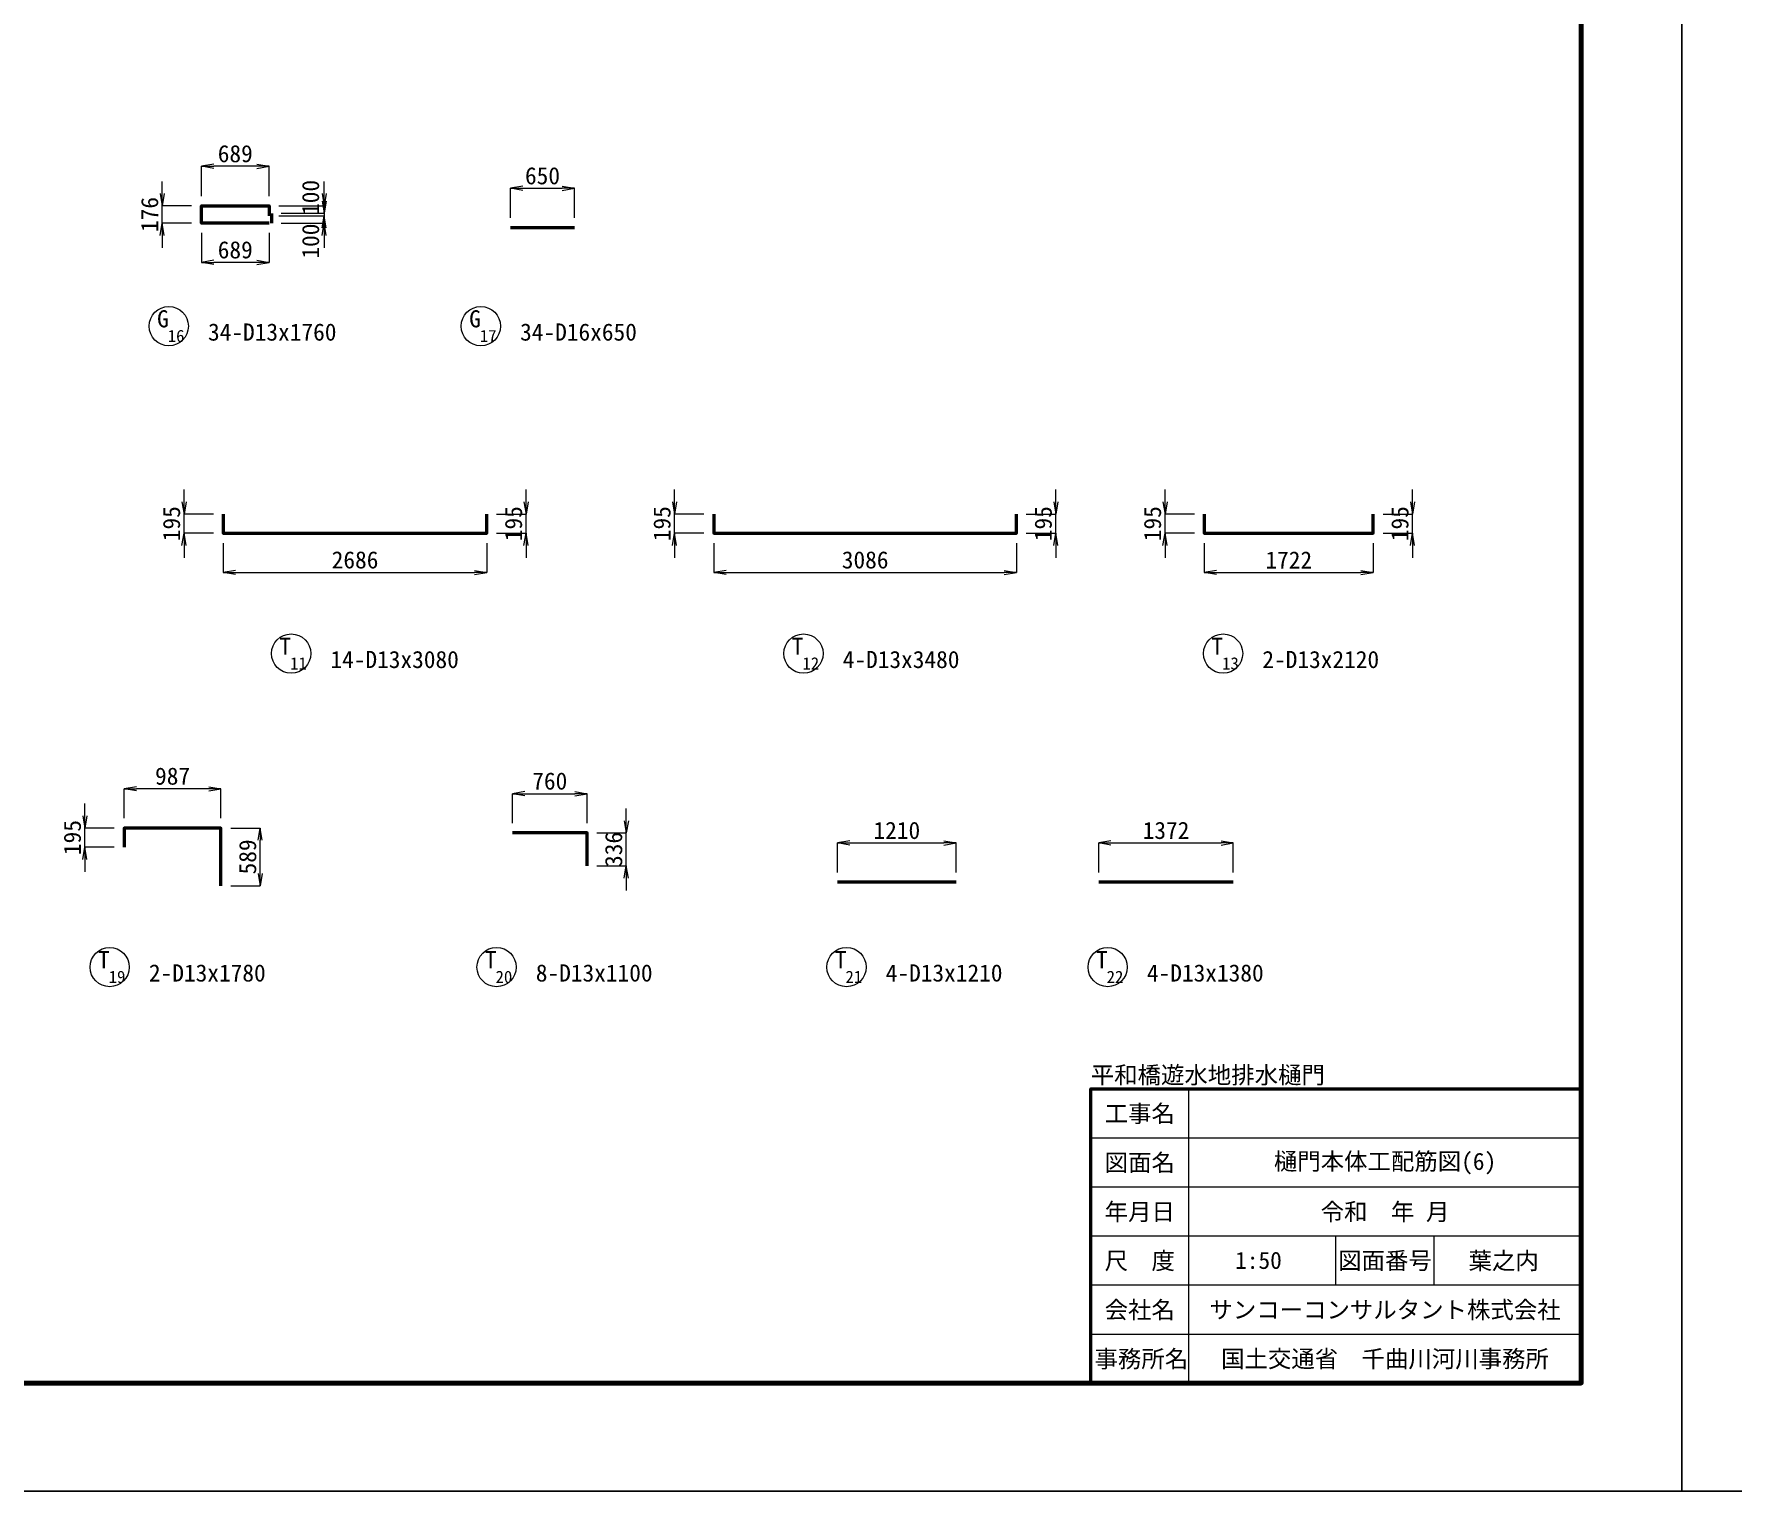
# Model space of a CAD drawing. Header units: millimetres. Extents: x 169470 to 758170, y -17820 to 11880.
# Drawn here: x 404972 to 422282, y -17820 to -2970 of the extents above; entities that cross this region are included whole.
import ezdxf
from ezdxf.enums import TextEntityAlignment as Align

# ---------------------------------------------------------------- set-up
doc = ezdxf.new("R2010")
doc.units = ezdxf.units.MM
doc.header["$LTSCALE"] = 50
doc.header["$PDSIZE"] = 300
doc.layers.get('Defpoints').update_dxf_attribs({"color": 151})
for name, color, linetype, lineweight in [('D-STR', 1, 'Continuous', 50), ('D-STR-DIM', 7, 'Continuous', 13), ('D-STR-HTXT', 7, 'Continuous', 13), ('D-STR-TXT', 7, 'Continuous', 13), ('D-TTL', 2, 'Continuous', 140), ('D-TTL-FRAM', 2, 'Continuous', 50), ('D-TTL-LINE', 7, 'Continuous', 13), ('D-TTL-TXT', 7, 'Continuous', 13)]:
    doc.layers.add(name, color=color, linetype=linetype, lineweight=lineweight)
doc.styles.add('MS ゴシック', font='MS Gothic.ttf')
doc.styles.add('YOKO_GOTHIC', font='MS Gothic.ttf')
doc.dimstyles.new('DIM-50', dxfattribs={"dimscale": 50, "dimtxt": 3.5, "dimasz": 2.5, "dimexe": 0, "dimexo": 2, "dimgap": 0.8, "dimtad": 1, "dimdec": 0, "dimzin": 1, "dimdsep": 46, "dimtxsty": 'MS ゴシック', "dimblk": 'OPEN', "dimcen": 0.1, "dimclrd": 256, "dimclre": 256, "dimclrt": 256, "dimaunit": 1, "dimadec": 3, "dimazin": 0, "dimtfac": 1, "dimtdec": 0, "dimtix": 1, "dimtmove": 2, "dimatfit": 3, "dimldrblk": 'OPEN', "dimfxl": 1, "dimlwd": -1, "dimlwe": -1, "dimarcsym": 2})

# ---------------------------------------------------------------- blocks, each defined once
blk = doc.blocks.new('_Open')
at = {"color": 0, "linetype": 'ByBlock', "lineweight": -2}
for p, q in [((-1, 0.17), (0, 0)), ((-1, -0.17), (0, 0)), ((0, 0), (-1, 0))]:
    blk.add_line(p, q, dxfattribs=at)
blk = doc.blocks.new('*D1119')
at = {"layer": 'D-STR-DIM', "transparency": 16777216}
for p, q in [((409831, -4843), (409831, -4543)), ((409956, -4543), (410356, -4543)), ((410481, -4843), (410481, -4543))]:
    blk.add_line(p, q, dxfattribs=at)
at = {"layer": 'Defpoints', "color": 0, "transparency": 16777216}
for p in [(410481, -4543), (409831, -4943), (410481, -4943)]:
    blk.add_point(p, dxfattribs=at)
at = {"layer": 'D-STR-DIM', "transparency": 16777216, "xscale": 125, "yscale": 125, "zscale": 125, "rotation": 180}
blk.add_blockref('_Open', (409831, -4543), dxfattribs=at)
at = {"layer": 'D-STR-DIM', "transparency": 16777216, "xscale": 125, "yscale": 125, "zscale": 125}
blk.add_blockref('_Open', (410481, -4543), dxfattribs=at)
at = {"layer": 'D-STR-DIM', "transparency": 16777216, "insert": (410156, -4416), "char_height": 175, "attachment_point": 5, "style": 'MS ゴシック'}
blk.add_mtext('650', dxfattribs=at)
blk = doc.blocks.new('*D1124')
at = {"layer": 'D-STR-DIM', "transparency": 16777216}
for p, q in [((409850, -11013), (409850, -10713)), ((409975, -10713), (410485, -10713)), ((410610, -11013), (410610, -10713))]:
    blk.add_line(p, q, dxfattribs=at)
at = {"layer": 'Defpoints', "color": 0, "transparency": 16777216}
for p in [(410610, -10713), (409850, -11113), (410610, -11113)]:
    blk.add_point(p, dxfattribs=at)
at = {"layer": 'D-STR-DIM', "transparency": 16777216, "xscale": 125, "yscale": 125, "zscale": 125, "rotation": 180}
blk.add_blockref('_Open', (409850, -10713), dxfattribs=at)
at = {"layer": 'D-STR-DIM', "transparency": 16777216, "xscale": 125, "yscale": 125, "zscale": 125}
blk.add_blockref('_Open', (410610, -10713), dxfattribs=at)
at = {"layer": 'D-STR-DIM', "transparency": 16777216, "insert": (410230, -10585), "char_height": 175, "attachment_point": 5, "style": 'MS ゴシック'}
blk.add_mtext('760', dxfattribs=at)
blk = doc.blocks.new('*D1132')
at = {"layer": 'D-STR-DIM', "transparency": 16777216}
for p, q in [((406902, -8158), (406902, -8458)), ((409588, -8158), (409588, -8458)), ((407027, -8458), (409463, -8458))]:
    blk.add_line(p, q, dxfattribs=at)
at = {"layer": 'Defpoints', "color": 0, "transparency": 16777216}
for p in [(406902, -8058), (409588, -8058), (409588, -8458)]:
    blk.add_point(p, dxfattribs=at)
at = {"layer": 'D-STR-DIM', "transparency": 16777216, "xscale": 125, "yscale": 125, "zscale": 125, "rotation": 180}
blk.add_blockref('_Open', (406902, -8458), dxfattribs=at)
at = {"layer": 'D-STR-DIM', "transparency": 16777216, "xscale": 125, "yscale": 125, "zscale": 125}
blk.add_blockref('_Open', (409588, -8458), dxfattribs=at)
at = {"layer": 'D-STR-DIM', "transparency": 16777216, "insert": (408245, -8331), "char_height": 175, "attachment_point": 5, "style": 'MS ゴシック'}
blk.add_mtext('2686', dxfattribs=at)
blk = doc.blocks.new('*D1133')
at = {"layer": 'D-STR-DIM', "transparency": 16777216}
for p, q in [((411902, -8158), (411902, -8458)), ((414988, -8158), (414988, -8458)), ((412027, -8458), (414863, -8458))]:
    blk.add_line(p, q, dxfattribs=at)
at = {"layer": 'Defpoints', "color": 0, "transparency": 16777216}
for p in [(411902, -8058), (414988, -8058), (414988, -8458)]:
    blk.add_point(p, dxfattribs=at)
at = {"layer": 'D-STR-DIM', "transparency": 16777216, "xscale": 125, "yscale": 125, "zscale": 125, "rotation": 180}
blk.add_blockref('_Open', (411902, -8458), dxfattribs=at)
at = {"layer": 'D-STR-DIM', "transparency": 16777216, "xscale": 125, "yscale": 125, "zscale": 125}
blk.add_blockref('_Open', (414988, -8458), dxfattribs=at)
at = {"layer": 'D-STR-DIM', "transparency": 16777216, "insert": (413445, -8331), "char_height": 175, "attachment_point": 5, "style": 'MS ゴシック'}
blk.add_mtext('3086', dxfattribs=at)
blk = doc.blocks.new('*D1134')
at = {"layer": 'D-STR-DIM', "transparency": 16777216}
for p, q in [((416902, -8158), (416902, -8458)), ((418624, -8158), (418624, -8458)), ((417027, -8458), (418499, -8458))]:
    blk.add_line(p, q, dxfattribs=at)
at = {"layer": 'Defpoints', "color": 0, "transparency": 16777216}
for p in [(416902, -8058), (418624, -8058), (418624, -8458)]:
    blk.add_point(p, dxfattribs=at)
at = {"layer": 'D-STR-DIM', "transparency": 16777216, "xscale": 125, "yscale": 125, "zscale": 125, "rotation": 180}
blk.add_blockref('_Open', (416902, -8458), dxfattribs=at)
at = {"layer": 'D-STR-DIM', "transparency": 16777216, "xscale": 125, "yscale": 125, "zscale": 125}
blk.add_blockref('_Open', (418624, -8458), dxfattribs=at)
at = {"layer": 'D-STR-DIM', "transparency": 16777216, "insert": (417763, -8331), "char_height": 175, "attachment_point": 5, "style": 'MS ゴシック'}
blk.add_mtext('1722', dxfattribs=at)
blk = doc.blocks.new('*D920')
at = {"layer": 'D-STR-DIM', "transparency": 16777216}
for p, q in [((405891, -10963), (405891, -10663)), ((406753, -10663), (406016, -10663)), ((406878, -10963), (406878, -10663))]:
    blk.add_line(p, q, dxfattribs=at)
at = {"layer": 'Defpoints', "color": 0, "transparency": 16777216}
for p in [(405891, -10663), (405891, -11063), (406878, -11063)]:
    blk.add_point(p, dxfattribs=at)
at = {"layer": 'D-STR-DIM', "transparency": 16777216, "xscale": 125, "yscale": 125, "zscale": 125, "rotation": 180}
blk.add_blockref('_Open', (405891, -10663), dxfattribs=at)
at = {"layer": 'D-STR-DIM', "transparency": 16777216, "xscale": 125, "yscale": 125, "zscale": 125}
blk.add_blockref('_Open', (406878, -10663), dxfattribs=at)
at = {"layer": 'D-STR-DIM', "transparency": 16777216, "insert": (406385, -10535), "char_height": 175, "attachment_point": 5, "style": 'MS ゴシック'}
blk.add_mtext('987', dxfattribs=at)
blk = doc.blocks.new('*D931')
at = {"layer": 'D-STR-DIM', "transparency": 16777216}
for p, q in [((406502, -7738), (406502, -7613)), ((406802, -7863), (406502, -7863)), ((406502, -8058), (406502, -7863)), ((406802, -8058), (406502, -8058)), ((406502, -8183), (406502, -8308))]:
    blk.add_line(p, q, dxfattribs=at)
at = {"layer": 'Defpoints', "color": 0, "transparency": 16777216}
for p in [(406502, -7863), (406902, -7863), (406902, -8058)]:
    blk.add_point(p, dxfattribs=at)
at = {"layer": 'D-STR-DIM', "transparency": 16777216, "xscale": 125, "yscale": 125, "zscale": 125}
for p, rotation in [((406502, -7863), 270), ((406502, -8058), 90)]:
    blk.add_blockref('_Open', p, dxfattribs=dict(at, rotation=rotation))
at = {"layer": 'D-STR-DIM', "transparency": 16777216, "insert": (406375, -7961), "char_height": 175, "attachment_point": 5, "rotation": 90, "style": 'MS ゴシック'}
blk.add_mtext('195', dxfattribs=at)
blk = doc.blocks.new('*D932')
at = {"layer": 'D-STR-DIM', "transparency": 16777216}
for p, q in [((411502, -7738), (411502, -7613)), ((411802, -7863), (411502, -7863)), ((411502, -8058), (411502, -7863)), ((411802, -8058), (411502, -8058)), ((411502, -8183), (411502, -8308))]:
    blk.add_line(p, q, dxfattribs=at)
at = {"layer": 'Defpoints', "color": 0, "transparency": 16777216}
for p in [(411502, -7863), (411902, -7863), (411902, -8058)]:
    blk.add_point(p, dxfattribs=at)
at = {"layer": 'D-STR-DIM', "transparency": 16777216, "xscale": 125, "yscale": 125, "zscale": 125}
for p, rotation in [((411502, -7863), 270), ((411502, -8058), 90)]:
    blk.add_blockref('_Open', p, dxfattribs=dict(at, rotation=rotation))
at = {"layer": 'D-STR-DIM', "transparency": 16777216, "insert": (411375, -7961), "char_height": 175, "attachment_point": 5, "rotation": 90, "style": 'MS ゴシック'}
blk.add_mtext('195', dxfattribs=at)
blk = doc.blocks.new('*D933')
at = {"layer": 'D-STR-DIM', "transparency": 16777216}
for p, q in [((416502, -7738), (416502, -7613)), ((416802, -7863), (416502, -7863)), ((416502, -8058), (416502, -7863)), ((416802, -8058), (416502, -8058)), ((416502, -8183), (416502, -8308))]:
    blk.add_line(p, q, dxfattribs=at)
at = {"layer": 'Defpoints', "color": 0, "transparency": 16777216}
for p in [(416502, -7863), (416902, -7863), (416902, -8058)]:
    blk.add_point(p, dxfattribs=at)
at = {"layer": 'D-STR-DIM', "transparency": 16777216, "xscale": 125, "yscale": 125, "zscale": 125}
for p, rotation in [((416502, -7863), 270), ((416502, -8058), 90)]:
    blk.add_blockref('_Open', p, dxfattribs=dict(at, rotation=rotation))
at = {"layer": 'D-STR-DIM', "transparency": 16777216, "insert": (416375, -7961), "char_height": 175, "attachment_point": 5, "rotation": 90, "style": 'MS ゴシック'}
blk.add_mtext('195', dxfattribs=at)
blk = doc.blocks.new('*D939')
at = {"layer": 'D-STR-DIM', "transparency": 16777216}
for p, q in [((406978, -11063), (407278, -11063)), ((407278, -11527), (407278, -11188)), ((406978, -11652), (407278, -11652))]:
    blk.add_line(p, q, dxfattribs=at)
at = {"layer": 'Defpoints', "color": 0, "transparency": 16777216}
for p in [(406878, -11063), (407278, -11063), (406878, -11652)]:
    blk.add_point(p, dxfattribs=at)
at = {"layer": 'D-STR-DIM', "transparency": 16777216, "xscale": 125, "yscale": 125, "zscale": 125}
for p, rotation in [((407278, -11063), 90), ((407278, -11652), 270)]:
    blk.add_blockref('_Open', p, dxfattribs=dict(at, rotation=rotation))
at = {"layer": 'D-STR-DIM', "transparency": 16777216, "insert": (407151, -11357), "char_height": 175, "attachment_point": 5, "rotation": 90, "style": 'MS ゴシック'}
blk.add_mtext('589', dxfattribs=at)
blk = doc.blocks.new('*D940')
at = {"layer": 'D-STR-DIM', "transparency": 16777216}
for p, q in [((411010, -10988), (411010, -10863)), ((410710, -11113), (411010, -11113)), ((411010, -11449), (411010, -11113)), ((410710, -11449), (411010, -11449)), ((411010, -11574), (411010, -11699))]:
    blk.add_line(p, q, dxfattribs=at)
at = {"layer": 'Defpoints', "color": 0, "transparency": 16777216}
for p in [(410610, -11113), (411010, -11113), (410610, -11449)]:
    blk.add_point(p, dxfattribs=at)
at = {"layer": 'D-STR-DIM', "transparency": 16777216, "xscale": 125, "yscale": 125, "zscale": 125}
for p, rotation in [((411010, -11113), 270), ((411010, -11449), 90)]:
    blk.add_blockref('_Open', p, dxfattribs=dict(at, rotation=rotation))
at = {"layer": 'D-STR-DIM', "transparency": 16777216, "insert": (410882, -11281), "char_height": 175, "attachment_point": 5, "rotation": 90, "style": 'MS ゴシック'}
blk.add_mtext('336', dxfattribs=at)
blk = doc.blocks.new('*D946')
at = {"layer": 'D-STR-DIM', "transparency": 16777216}
for p, q in [((409988, -7738), (409988, -7613)), ((409688, -7863), (409988, -7863)), ((409988, -8058), (409988, -7863)), ((409688, -8058), (409988, -8058)), ((409988, -8183), (409988, -8308))]:
    blk.add_line(p, q, dxfattribs=at)
at = {"layer": 'Defpoints', "color": 0, "transparency": 16777216}
for p in [(409588, -7863), (409988, -7863), (409588, -8058)]:
    blk.add_point(p, dxfattribs=at)
at = {"layer": 'D-STR-DIM', "transparency": 16777216, "xscale": 125, "yscale": 125, "zscale": 125}
for p, rotation in [((409988, -7863), 270), ((409988, -8058), 90)]:
    blk.add_blockref('_Open', p, dxfattribs=dict(at, rotation=rotation))
at = {"layer": 'D-STR-DIM', "transparency": 16777216, "insert": (409861, -7961), "char_height": 175, "attachment_point": 5, "rotation": 90, "style": 'MS ゴシック'}
blk.add_mtext('195', dxfattribs=at)
blk = doc.blocks.new('*D947')
at = {"layer": 'D-STR-DIM', "transparency": 16777216}
for p, q in [((415388, -7738), (415388, -7613)), ((415088, -7863), (415388, -7863)), ((415388, -8058), (415388, -7863)), ((415088, -8058), (415388, -8058)), ((415388, -8183), (415388, -8308))]:
    blk.add_line(p, q, dxfattribs=at)
at = {"layer": 'Defpoints', "color": 0, "transparency": 16777216}
for p in [(414988, -7863), (415388, -7863), (414988, -8058)]:
    blk.add_point(p, dxfattribs=at)
at = {"layer": 'D-STR-DIM', "transparency": 16777216, "xscale": 125, "yscale": 125, "zscale": 125}
for p, rotation in [((415388, -7863), 270), ((415388, -8058), 90)]:
    blk.add_blockref('_Open', p, dxfattribs=dict(at, rotation=rotation))
at = {"layer": 'D-STR-DIM', "transparency": 16777216, "insert": (415261, -7961), "char_height": 175, "attachment_point": 5, "rotation": 90, "style": 'MS ゴシック'}
blk.add_mtext('195', dxfattribs=at)
blk = doc.blocks.new('*D948')
at = {"layer": 'D-STR-DIM', "transparency": 16777216}
for p, q in [((419024, -7738), (419024, -7613)), ((418724, -7863), (419024, -7863)), ((419024, -8058), (419024, -7863)), ((418724, -8058), (419024, -8058)), ((419024, -8183), (419024, -8308))]:
    blk.add_line(p, q, dxfattribs=at)
at = {"layer": 'Defpoints', "color": 0, "transparency": 16777216}
for p in [(418624, -7863), (419024, -7863), (418624, -8058)]:
    blk.add_point(p, dxfattribs=at)
at = {"layer": 'D-STR-DIM', "transparency": 16777216, "xscale": 125, "yscale": 125, "zscale": 125}
for p, rotation in [((419024, -7863), 270), ((419024, -8058), 90)]:
    blk.add_blockref('_Open', p, dxfattribs=dict(at, rotation=rotation))
at = {"layer": 'D-STR-DIM', "transparency": 16777216, "insert": (418897, -7961), "char_height": 175, "attachment_point": 5, "rotation": 90, "style": 'MS ゴシック'}
blk.add_mtext('195', dxfattribs=at)
blk = doc.blocks.new('*D953')
at = {"layer": 'D-STR-DIM', "transparency": 16777216}
for p, q in [((405491, -10938), (405491, -10813)), ((405791, -11063), (405491, -11063)), ((405491, -11258), (405491, -11063)), ((405791, -11258), (405491, -11258)), ((405491, -11383), (405491, -11508))]:
    blk.add_line(p, q, dxfattribs=at)
at = {"layer": 'Defpoints', "color": 0, "transparency": 16777216}
for p in [(405491, -11063), (405891, -11063), (405891, -11258)]:
    blk.add_point(p, dxfattribs=at)
at = {"layer": 'D-STR-DIM', "transparency": 16777216, "xscale": 125, "yscale": 125, "zscale": 125}
for p, rotation in [((405491, -11063), 270), ((405491, -11258), 90)]:
    blk.add_blockref('_Open', p, dxfattribs=dict(at, rotation=rotation))
at = {"layer": 'D-STR-DIM', "transparency": 16777216, "insert": (405364, -11160), "char_height": 175, "attachment_point": 5, "rotation": 90, "style": 'MS ゴシック'}
blk.add_mtext('195', dxfattribs=at)
blk = doc.blocks.new('*D973')
at = {"layer": 'D-STR-DIM', "transparency": 16777216}
for p, q in [((406279, -4597), (406279, -4472)), ((406579, -4722), (406279, -4722)), ((406279, -4898), (406279, -4722)), ((406579, -4898), (406279, -4898)), ((406279, -5023), (406279, -5148))]:
    blk.add_line(p, q, dxfattribs=at)
at = {"layer": 'Defpoints', "color": 0, "transparency": 16777216}
for p in [(406279, -4722), (406679, -4722), (406679, -4898)]:
    blk.add_point(p, dxfattribs=at)
at = {"layer": 'D-STR-DIM', "transparency": 16777216, "xscale": 125, "yscale": 125, "zscale": 125}
for p, rotation in [((406279, -4722), 270), ((406279, -4898), 90)]:
    blk.add_blockref('_Open', p, dxfattribs=dict(at, rotation=rotation))
at = {"layer": 'D-STR-DIM', "transparency": 16777216, "insert": (406152, -4810), "char_height": 175, "attachment_point": 5, "rotation": 90, "style": 'MS ゴシック'}
blk.add_mtext('176', dxfattribs=at)
blk = doc.blocks.new('*D974')
at = {"layer": 'D-STR-DIM', "transparency": 16777216}
for p, q in [((406679, -4998), (406679, -5298)), ((407368, -4998), (407368, -5298)), ((407243, -5298), (406804, -5298))]:
    blk.add_line(p, q, dxfattribs=at)
at = {"layer": 'Defpoints', "color": 0, "transparency": 16777216}
for p in [(406679, -4898), (407368, -4898), (406679, -5298)]:
    blk.add_point(p, dxfattribs=at)
at = {"layer": 'D-STR-DIM', "transparency": 16777216, "xscale": 125, "yscale": 125, "zscale": 125, "rotation": 180}
blk.add_blockref('_Open', (406679, -5298), dxfattribs=at)
at = {"layer": 'D-STR-DIM', "transparency": 16777216, "xscale": 125, "yscale": 125, "zscale": 125}
blk.add_blockref('_Open', (407368, -5298), dxfattribs=at)
at = {"layer": 'D-STR-DIM', "transparency": 16777216, "insert": (407024, -5171), "char_height": 175, "attachment_point": 5, "style": 'MS ゴシック'}
blk.add_mtext('689', dxfattribs=at)
blk = doc.blocks.new('*D975')
at = {"layer": 'D-STR-DIM', "transparency": 16777216}
for p, q in [((406679, -4622), (406679, -4319)), ((407243, -4319), (406804, -4319)), ((407368, -4622), (407368, -4319))]:
    blk.add_line(p, q, dxfattribs=at)
at = {"layer": 'Defpoints', "color": 0, "transparency": 16777216}
for p in [(406679, -4319), (406679, -4722), (407368, -4722)]:
    blk.add_point(p, dxfattribs=at)
at = {"layer": 'D-STR-DIM', "transparency": 16777216, "xscale": 125, "yscale": 125, "zscale": 125, "rotation": 180}
blk.add_blockref('_Open', (406679, -4319), dxfattribs=at)
at = {"layer": 'D-STR-DIM', "transparency": 16777216, "xscale": 125, "yscale": 125, "zscale": 125}
blk.add_blockref('_Open', (407368, -4319), dxfattribs=at)
at = {"layer": 'D-STR-DIM', "transparency": 16777216, "insert": (407024, -4191), "char_height": 175, "attachment_point": 5, "style": 'MS ゴシック'}
blk.add_mtext('689', dxfattribs=at)
blk = doc.blocks.new('*D976')
at = {"layer": 'D-STR-DIM', "transparency": 16777216}
for p, q in [((407930, -4673), (407930, -4548)), ((407493, -4798), (407930, -4798)), ((407930, -4798), (407930, -4898)), ((407493, -4898), (407930, -4898)), ((407930, -5023), (407930, -5148))]:
    blk.add_line(p, q, dxfattribs=at)
at = {"layer": 'Defpoints', "color": 0, "transparency": 16777216}
for p in [(407393, -4798), (407393, -4898), (407930, -4898)]:
    blk.add_point(p, dxfattribs=at)
at = {"layer": 'D-STR-DIM', "transparency": 16777216, "xscale": 125, "yscale": 125, "zscale": 125}
for p, rotation in [((407930, -4798), 270), ((407930, -4898), 90)]:
    blk.add_blockref('_Open', p, dxfattribs=dict(at, rotation=rotation))
at = {"layer": 'D-STR-DIM', "transparency": 16777216, "insert": (407793, -5081), "char_height": 175, "attachment_point": 5, "rotation": 90, "style": 'MS ゴシック'}
blk.add_mtext('100', dxfattribs=at)
blk = doc.blocks.new('*D977')
at = {"layer": 'D-STR-DIM', "transparency": 16777216}
for p, q in [((407930, -4597), (407930, -4472)), ((407468, -4722), (407930, -4722)), ((407468, -4822), (407930, -4822)), ((407930, -4722), (407930, -4822)), ((407930, -4947), (407930, -5072))]:
    blk.add_line(p, q, dxfattribs=at)
at = {"layer": 'Defpoints', "color": 0, "transparency": 16777216}
for p in [(407368, -4722), (407368, -4822), (407930, -4822)]:
    blk.add_point(p, dxfattribs=at)
at = {"layer": 'D-STR-DIM', "transparency": 16777216, "xscale": 125, "yscale": 125, "zscale": 125}
for p, rotation in [((407930, -4722), 270), ((407930, -4822), 90)]:
    blk.add_blockref('_Open', p, dxfattribs=dict(at, rotation=rotation))
at = {"layer": 'D-STR-DIM', "transparency": 16777216, "insert": (407793, -4636), "char_height": 175, "attachment_point": 5, "rotation": 90, "style": 'MS ゴシック'}
blk.add_mtext('100', dxfattribs=at)
blk = doc.blocks.new('*D2684')
at = {"layer": 'D-STR-DIM', "transparency": 16777216}
for p, q in [((413163, -11515), (413163, -11215)), ((413288, -11215), (414248, -11215)), ((414373, -11515), (414373, -11215))]:
    blk.add_line(p, q, dxfattribs=at)
at = {"layer": 'Defpoints', "color": 0, "transparency": 16777216}
for p in [(414373, -11215), (413163, -11615), (414373, -11615)]:
    blk.add_point(p, dxfattribs=at)
at = {"layer": 'D-STR-DIM', "transparency": 16777216, "xscale": 125, "yscale": 125, "zscale": 125, "rotation": 180}
blk.add_blockref('_Open', (413163, -11215), dxfattribs=at)
at = {"layer": 'D-STR-DIM', "transparency": 16777216, "xscale": 125, "yscale": 125, "zscale": 125}
blk.add_blockref('_Open', (414373, -11215), dxfattribs=at)
at = {"layer": 'D-STR-DIM', "transparency": 16777216, "insert": (413768, -11088), "char_height": 175, "attachment_point": 5, "style": 'MS ゴシック'}
blk.add_mtext('1210', dxfattribs=at)
blk = doc.blocks.new('*D2685')
at = {"layer": 'D-STR-DIM', "transparency": 16777216}
for p, q in [((415826, -11515), (415826, -11215)), ((415951, -11215), (417073, -11215)), ((417198, -11515), (417198, -11215))]:
    blk.add_line(p, q, dxfattribs=at)
at = {"layer": 'Defpoints', "color": 0, "transparency": 16777216}
for p in [(417198, -11215), (415826, -11615), (417198, -11615)]:
    blk.add_point(p, dxfattribs=at)
at = {"layer": 'D-STR-DIM', "transparency": 16777216, "xscale": 125, "yscale": 125, "zscale": 125, "rotation": 180}
blk.add_blockref('_Open', (415826, -11215), dxfattribs=at)
at = {"layer": 'D-STR-DIM', "transparency": 16777216, "xscale": 125, "yscale": 125, "zscale": 125}
blk.add_blockref('_Open', (417198, -11215), dxfattribs=at)
at = {"layer": 'D-STR-DIM', "transparency": 16777216, "insert": (416512, -11088), "char_height": 175, "attachment_point": 5, "style": 'MS ゴシック'}
blk.add_mtext('1372', dxfattribs=at)

msp = doc.modelspace()

# ---------------------------------------------------------------- linework, layer by layer
at = {"layer": 'D-STR'}
for p, q in [((414373.24, -11615.42), (413163.24, -11615.42)), ((417197.72, -11615.42), (415825.72, -11615.42))]:
    msp.add_line(p, q, dxfattribs=at)
for points in [[(407368.32, -4898.45), (406679.32, -4898.45), (406679.32, -4722.45), (407368.32, -4722.45), (407368.32, -4822.45)], [(407393.32, -4798.45), (407393.32, -4898.45)], [(409830.53, -4943.5), (410480.53, -4943.5)], [(406902.13, -7863.17), (406902.13, -8058.17), (409588.13, -8058.17), (409588.13, -7863.17)], [(411902.13, -7863.17), (411902.13, -8058.17), (414988.13, -8058.17), (414988.13, -7863.17)], [(416902.13, -7863.17), (416902.13, -8058.17), (418624.13, -8058.17), (418624.13, -7863.17)], [(406878.4, -11651.9), (406878.4, -11062.9), (405891.4, -11062.9), (405891.4, -11257.9)], [(410609.85, -11448.9), (410609.85, -11112.9), (409849.85, -11112.9)]]:
    msp.add_lwpolyline(points, dxfattribs=at)
at = {"layer": 'D-STR-HTXT'}
for centre in [(406346.08, -5947.81), (407593.52, -9285), (412816.1, -9285), (417093.93, -9285), (405743.8, -12479.86)]:
    msp.add_circle(centre, 200, dxfattribs=at)
at = {"layer": 'D-STR-HTXT', "color": 4}
for centre in [(409527.6, -5947.81), (409687.65, -12479.86), (413254.75, -12479.86), (415917.23, -12479.86)]:
    msp.add_circle(centre, 200, dxfattribs=at)
at = {"layer": 'D-TTL'}
msp.add_lwpolyline([(380744.53, 10780), (380744.53, -16720), (420744.53, -16720), (420744.53, 10780)], close=True, dxfattribs=at)
at = {"layer": 'D-TTL-FRAM'}
msp.add_lwpolyline([(415744.53, -16720), (415744.53, -13720), (420744.53, -13720)], dxfattribs=at)
at = {"layer": 'D-TTL-LINE'}
for p, q in [((416744.53, -16720), (416744.53, -13720)), ((415744.53, -14220), (420744.53, -14220)), ((415744.53, -14720), (420744.53, -14720)), ((415744.53, -15220), (420744.53, -15220)), ((418244.53, -15720), (418244.53, -15220)), ((419244.53, -15720), (419244.53, -15220)), ((415744.53, -15720), (420744.53, -15720)), ((415744.53, -16220), (420744.53, -16220))]:
    msp.add_line(p, q, dxfattribs=at)
at = {"layer": 'Defpoints', "color": 1}
for points in [[(379719.53, 11880), (379719.53, -17820), (421769.53, -17820), (421769.53, 11880)], [(421769.53, 11880), (421769.53, -17820), (463819.53, -17820), (463819.53, 11880)]]:
    msp.add_lwpolyline(points, close=True, dxfattribs=at)

# ---------------------------------------------------------------- texts
at = {"layer": 'D-STR-TXT', "style": 'YOKO_GOTHIC'}
for s, height, p in [('G ', 175, (406346.08, -5872.81)), ('16', 125, (406421.08, -6047.81)), ('T ', 175, (407593.52, -9210)), ('T ', 175, (412816.1, -9210)), ('T ', 175, (417093.93, -9210)), ('11', 125, (407668.52, -9385)), ('12', 125, (412891.1, -9385)), ('13', 125, (417168.93, -9385)), ('T ', 175, (405743.8, -12404.86)), ('19', 125, (405818.8, -12579.86))]:
    msp.add_text(s, height=height, dxfattribs=at).set_placement(p, align=Align.MIDDLE_CENTER)
at = {"layer": 'D-STR-TXT', "color": 4, "style": 'YOKO_GOTHIC'}
for s, height, p in [('G ', 175, (409527.6, -5872.81)), ('17', 125, (409602.6, -6047.81)), ('T ', 175, (409687.65, -12404.86)), ('T ', 175, (413254.75, -12404.86)), ('T ', 175, (415917.23, -12404.86)), ('20', 125, (409762.65, -12579.86)), ('21', 125, (413329.75, -12579.86)), ('22', 125, (415992.23, -12579.86))]:
    msp.add_text(s, height=height, dxfattribs=at).set_placement(p, align=Align.MIDDLE_CENTER)
at = {"layer": 'D-STR-TXT', "style": 'YOKO_GOTHIC'}
for s, p in [('34-D13x1760', (406746.08, -6147.81)), ('14-D13x3080', (407993.52, -9485)), ('4-D13x3480', (413216.1, -9485)), ('2-D13x2120', (417493.93, -9485)), ('2-D13x1780', (406143.8, -12679.86))]:
    msp.add_text(s, height=175, dxfattribs=at).set_placement(p, align=Align.BOTTOM_LEFT)
at = {"layer": 'D-STR-TXT', "color": 4, "style": 'YOKO_GOTHIC'}
for s, p in [('34-D16x650', (409927.6, -6147.81)), ('8-D13x1100', (410087.65, -12679.86)), ('4-D13x1210', (413654.75, -12679.86)), ('4-D13x1380', (416317.23, -12679.86))]:
    msp.add_text(s, height=175, dxfattribs=at).set_placement(p, align=Align.BOTTOM_LEFT)
at = {"layer": 'D-TTL-TXT', "style": 'MS ゴシック'}
msp.add_text('平和橋遊水地排水樋門', height=175, dxfattribs=at).set_placement((415744.53, -13720), align=Align.BOTTOM_LEFT)
for s, p in [('工事名', (416244.53, -13970)), ('図面名', (416244.53, -14470)), ('樋門本体工配筋図(6)', (418744.53, -14470)), ('年月日', (416244.53, -14970)), ('令和  年 月', (418744.53, -14970)), ('尺\u3000度', (416244.53, -15470)), ('1:50', (417454.43, -15470)), ('図面番号', (418744.53, -15470)), ('葉之内', (419954.43, -15470)), ('会社名', (416244.53, -15970)), ('サンコーコンサルタント株式会社', (418744.53, -15970)), ('事務所名', (416260.6, -16470)), ('国土交通省\u3000千曲川河川事務所', (418744.53, -16470))]:
    msp.add_text(s, height=175, dxfattribs=at).set_placement(p, align=Align.MIDDLE)

# ---------------------------------------------------------------- dimensions: what is measured, and where the dimension line sits
at = {"layer": 'D-STR-DIM'}
for p1, p2, distance, picture, middle in [((407368.32, -4722.45), (406679.32, -4722.45), -403.88, '*D975', (407023.82, -4191.07)), ((409830.53, -4943.5), (410480.53, -4943.5), 400, '*D1119', (410155.53, -4416)), ((406679.32, -4898.45), (406679.32, -4722.45), 400, '*D973', (406151.82, -4810.45)), ((407368.32, -4898.45), (406679.32, -4898.45), 400, '*D974', (407023.82, -5170.95)), ((406902.13, -8058.17), (406902.13, -7863.17), 400, '*D931', (406374.63, -7960.67)), ((409588.13, -8058.17), (409588.13, -7863.17), -400, '*D946', (409860.63, -7960.67)), ((411902.13, -8058.17), (411902.13, -7863.17), 400, '*D932', (411374.63, -7960.67)), ((414988.13, -8058.17), (414988.13, -7863.17), -400, '*D947', (415260.63, -7960.67)), ((416902.13, -8058.17), (416902.13, -7863.17), 400, '*D933', (416374.63, -7960.67)), ((418624.13, -8058.17), (418624.13, -7863.17), -400, '*D948', (418896.63, -7960.67)), ((406902.13, -8058.17), (409588.13, -8058.17), -400, '*D1132', (408245.13, -8330.67)), ((411902.13, -8058.17), (414988.13, -8058.17), -400, '*D1133', (413445.13, -8330.67)), ((416902.13, -8058.17), (418624.13, -8058.17), -400, '*D1134', (417763.13, -8330.67)), ((406878.4, -11062.9), (405891.4, -11062.9), -400, '*D920', (406384.9, -10535.4)), ((409849.85, -11112.9), (410609.85, -11112.9), 400, '*D1124', (410229.85, -10585.4)), ((405891.4, -11257.9), (405891.4, -11062.9), 400, '*D953', (405363.9, -11160.4)), ((410609.85, -11448.9), (410609.85, -11112.9), -400, '*D940', (410882.35, -11280.9)), ((406878.4, -11651.9), (406878.4, -11062.9), -400, '*D939', (407150.9, -11357.4)), ((413163.24, -11615.42), (414373.24, -11615.42), 400, '*D2684', (413768.24, -11087.92)), ((415825.72, -11615.42), (417197.72, -11615.42), 400, '*D2685', (416511.72, -11087.92))]:
    dim = msp.add_aligned_dim(p1=p1, p2=p2, distance=distance, dimstyle='DIM-50', dxfattribs=at)
    dim.commit()
    dim.dimension.update_dxf_attribs({"geometry": picture, "text_midpoint": middle})
for base, p1, p2, picture, middle in [((407930.31, -4822.45), (407368.32, -4722.45), (407368.32, -4822.45), '*D977', (407792.81, -4636.34)), ((407930.31, -4898.45), (407393.32, -4798.45), (407393.32, -4898.45), '*D976', (407792.81, -5080.94))]:
    dim = msp.add_linear_dim(base=base, p1=p1, p2=p2, angle=270, dimstyle='DIM-50', dxfattribs=at)
    dim.commit()
    dim.dimension.update_dxf_attribs({"geometry": picture, "text_midpoint": middle, "dimtype": 161})

doc.saveas('drawing.dxf')
